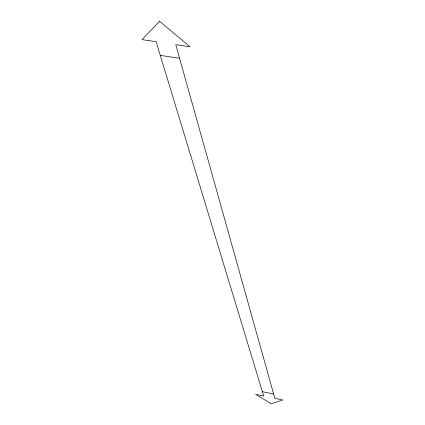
<?xml version="1.0" encoding="UTF-8"?>
<svg xmlns="http://www.w3.org/2000/svg" width="425" height="425" viewBox="0 0 425 425"><rect width="100%" height="100%" fill="white"/><g stroke="black" fill="none" stroke-linecap="round" stroke-linejoin="round"><path stroke-width="0.64" d="M160.278 55.362L179.573 58.273M262.374 391.664L273.631 393.954M159.529 21.25L142.093 39.637L156.14 41.724L263.702 396.042L255.701 394.411L271.192 403.75L282.907 399.962L274.853 398.321L175.753 44.646L189.959 46.761L159.529 21.25"/></g></svg>
